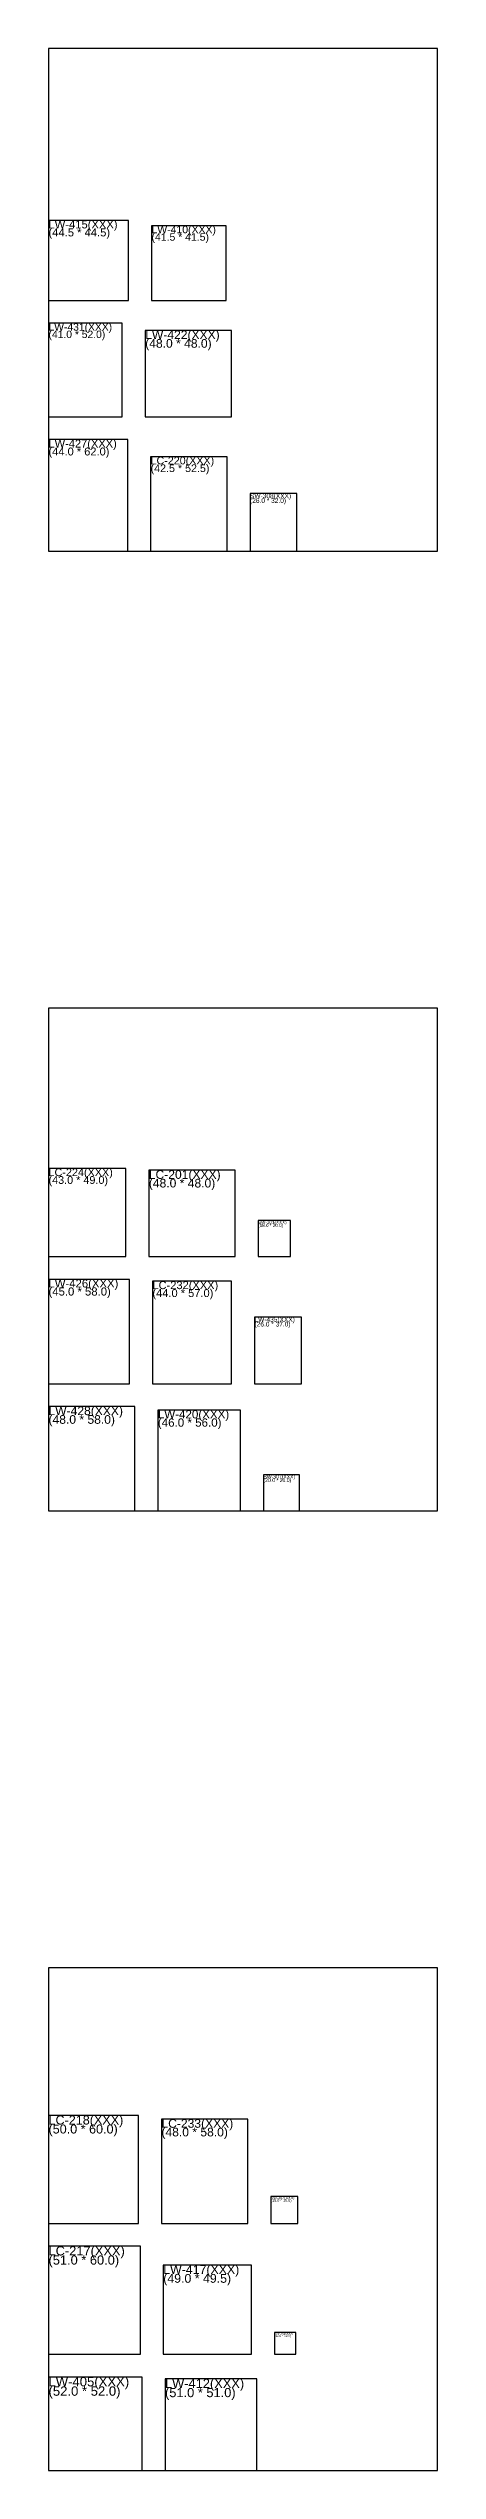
# Model space of a CAD drawing. Extents: x 0 to 8, y 21 to 536.
# Drawn here: x 0 to 8.5, y 399 to 452 of the extents above; entities that cross this region are included whole.
import ezdxf

# ---------------------------------------------------------------- set-up
doc = ezdxf.new("R2010")
doc.units = 0
doc.styles.get("Standard").update_dxf_attribs({"font": 'arial.ttf'})

msp = doc.modelspace()

# ---------------------------------------------------------------- linework, layer by layer
for points in [[(0, 441, 0), (8.5, 441, 0), (8.5, 452, 0), (0, 452, 0)], [(0, 446.486, 0), (1.751, 446.486, 0), (1.751, 448.237, 0), (0, 448.237, 0)], [(2.251, 446.486, 0), (3.884, 446.486, 0), (3.884, 448.119, 0), (2.251, 448.119, 0)], [(0, 443.94, 0), (1.613, 443.94, 0), (1.613, 445.986, 0), (0, 445.986, 0)], [(2.113, 443.94, 0), (4.002, 443.94, 0), (4.002, 445.829, 0), (2.113, 445.829, 0)], [(0, 441, 0), (1.731, 441, 0), (1.731, 443.44, 0), (0, 443.44, 0)], [(2.231, 441, 0), (3.904, 441, 0), (3.904, 443.066, 0), (2.231, 443.066, 0)], [(4.404, 441, 0), (5.427, 441, 0), (5.427, 442.259, 0), (4.404, 442.259, 0)], [(0, 420, 0), (8.5, 420, 0), (8.5, 431, 0), (0, 431, 0)], [(0, 425.565, 0), (1.692, 425.565, 0), (1.692, 427.493, 0), (0, 427.493, 0)], [(2.192, 425.565, 0), (4.081, 425.565, 0), (4.081, 427.454, 0), (2.192, 427.454, 0)], [(4.581, 425.565, 0), (5.289, 425.565, 0), (5.289, 426.352, 0), (4.581, 426.352, 0)], [(0, 422.782, 0), (1.771, 422.782, 0), (1.771, 425.065, 0), (0, 425.065, 0)], [(2.271, 422.782, 0), (4.002, 422.782, 0), (4.002, 425.025, 0), (2.271, 425.025, 0)], [(4.502, 422.782, 0), (5.525, 422.782, 0), (5.525, 424.238, 0), (4.502, 424.238, 0)], [(0, 420, 0), (1.889, 420, 0), (1.889, 422.282, 0), (0, 422.282, 0)], [(2.389, 420, 0), (4.199, 420, 0), (4.199, 422.204, 0), (2.389, 422.204, 0)], [(4.699, 420, 0), (5.486, 420, 0), (5.486, 420.787, 0), (4.699, 420.787, 0)], [(0, 399, 0), (8.5, 399, 0), (8.5, 410, 0), (0, 410, 0)], [(0, 404.407, 0), (1.968, 404.407, 0), (1.968, 406.769, 0), (0, 406.769, 0)], [(2.468, 404.407, 0), (4.356, 404.407, 0), (4.356, 406.69, 0), (2.468, 406.69, 0)], [(4.856, 404.407, 0), (5.447, 404.407, 0), (5.447, 404.998, 0), (4.856, 404.998, 0)], [(0, 401.546, 0), (2.007, 401.546, 0), (2.007, 403.907, 0), (0, 403.907, 0)], [(2.507, 401.546, 0), (4.435, 401.546, 0), (4.435, 403.494, 0), (2.507, 403.494, 0)], [(4.935, 401.546, 0), (5.407, 401.546, 0), (5.407, 402.019, 0), (4.935, 402.019, 0)], [(0, 399, 0), (2.046, 399, 0), (2.046, 401.046, 0), (0, 401.046, 0)], [(2.546, 399, 0), (4.553, 399, 0), (4.553, 401.007, 0), (2.546, 401.007, 0)]]:
    msp.add_polyline3d(points, close=True)

# ---------------------------------------------------------------- texts
for s, height, p in [('(44.5 * 44.5)', 0.17512, (0, 447.887)), ('LW-415(XXX)', 0.17512, (0, 448.062)), ('(41.5 * 41.5)', 0.16331, (2.251, 447.793)), ('LW-410(XXX)', 0.16331, (2.251, 447.956)), ('(41.0 * 52.0)', 0.16134, (0, 445.663)), ('LW-431(XXX)', 0.16134, (0, 445.825)), ('LW-422(XXX)', 0.18889, (2.113, 445.64)), ('(48.0 * 48.0)', 0.18889, (2.113, 445.451)), ('(44.0 * 62.0)', 0.17315, (0, 443.094)), ('LW-427(XXX)', 0.17315, (0, 443.267)), ('(42.5 * 52.5)', 0.16725, (2.231, 442.731)), ('LC-220(XXX)', 0.16725, (2.231, 442.899)), ('SW-308(XXX)', 0.10231, (4.404, 442.157)), ('(26.0 * 32.0)', 0.10231, (4.404, 442.055)), ('(43.0 * 49.0)', 0.16921, (0, 427.155)), ('LC-224(XXX)', 0.16921, (0, 427.324)), ('(48.0 * 48.0)', 0.18889, (2.192, 427.076)), ('LC-201(XXX)', 0.18889, (2.192, 427.265)), ('SW-301(XXX)', 0.07083, (4.581, 426.281)), ('(18.0 * 20.0)', 0.07083, (4.581, 426.21)), ('LW-426(XXX)', 0.17708, (0, 424.888)), ('(45.0 * 58.0)', 0.17708, (0, 424.711)), ('(44.0 * 57.0)', 0.17315, (2.271, 424.679)), ('LC-232(XXX)', 0.17315, (2.271, 424.852)), ('(26.0 * 37.0)', 0.10231, (4.502, 424.034)), ('LW-435(XXX)', 0.10231, (4.502, 424.136)), ('(48.0 * 58.0)', 0.18889, (0, 421.905)), ('LW-428(XXX)', 0.18889, (0, 422.094)), ('(46.0 * 56.0)', 0.18102, (2.389, 421.842)), ('LW-420(XXX)', 0.18102, (2.389, 422.023)), ('SW-307(XXX)', 0.0787, (4.699, 420.708)), ('(20.0 * 20.0)', 0.0787, (4.699, 420.63)), ('(50.0 * 60.0)', 0.19676, (0, 406.375)), ('LC-218(XXX)', 0.19676, (0, 406.572)), ('(48.0 * 58.0)', 0.18889, (2.468, 406.312)), ('LC-233(XXX)', 0.18889, (2.468, 406.501)), ('SW-302(XXX)', 0.05903, (4.856, 404.939)), ('(15.0 * 15.0)', 0.05903, (4.856, 404.88)), ('LC-217(XXX)', 0.20069, (0, 403.707)), ('(51.0 * 60.0)', 0.20069, (0, 403.506)), ('LW-417(XXX)', 0.19282, (2.507, 403.301)), ('(49.0 * 49.5)', 0.19282, (2.507, 403.109)), ('SW-304(XXX)', 0.04722, (4.935, 401.971)), ('(12.0 * 12.0)', 0.04722, (4.935, 401.924)), ('(52.0 * 52.0)', 0.20463, (0, 400.637)), ('LW-405(XXX)', 0.20463, (0, 400.842)), ('(51.0 * 51.0)', 0.20069, (2.546, 400.606)), ('LW-412(XXX)', 0.20069, (2.546, 400.806))]:
    msp.add_text(s, height=height).set_placement(p)

doc.saveas('drawing.dxf')
